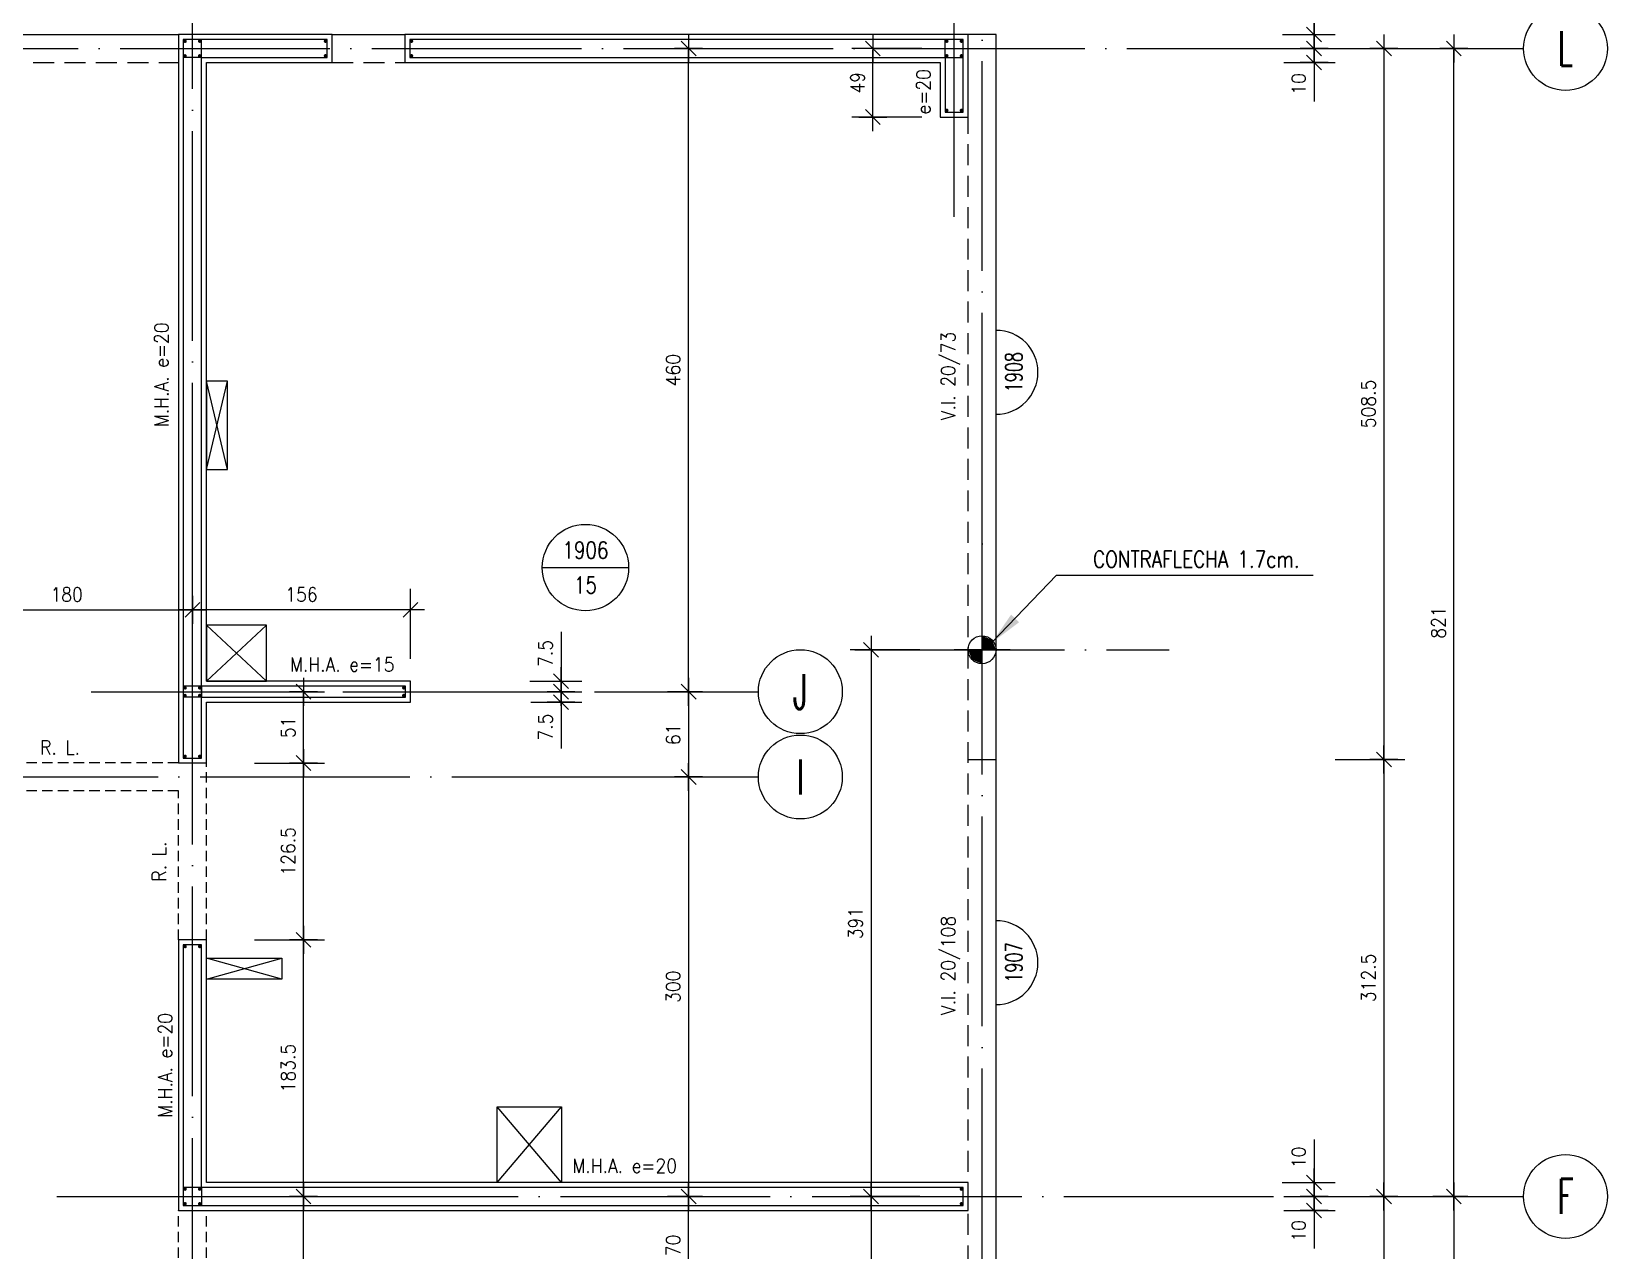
# Model space of a CAD drawing. Extents: x 2783 to 11950, y 3653 to 11429.
# Drawn here: x 6527 to 7655, y 5559 to 6431 of the extents above; entities that cross this region are included whole.
import ezdxf
from ezdxf.enums import TextEntityAlignment as Align

# ---------------------------------------------------------------- set-up
doc = ezdxf.new("R2010")
doc.units = 0
doc.header["$LTSCALE"] = 60
doc.header["$PDMODE"] = 1
for name, pattern in [('EJES', [3, 2.5, -0.25, 0, -0.25]), ('HIDDEN', [0.375, 0.25, -0.125]), ('HIDDEN2', [0.1875, 0.125, -0.0625])]:
    doc.linetypes.add(name, pattern=pattern)
doc.layers.get('0').update_dxf_attribs({"linetype": 'CONTINUOUS'})
doc.layers.get('DEFPOINTS').update_dxf_attribs({"linetype": 'CONTINUOUS'})
for name, color, linetype in [('COTAS', 3, 'CONTINUOUS'), ('CRUCES', 9, 'CONTINUOUS'), ('EJES', 1, 'EJES'), ('MALLA', 1, 'CONTINUOUS'), ('MUROS', 4, 'CONTINUOUS'), ('REFUERZOS', 3, 'HIDDEN2'), ('SHAFT', 1, 'CONTINUOUS'), ('TEXTO', 3, 'CONTINUOUS'), ('TEXTOS', 2, 'CONTINUOUS'), ('VIGAS', 2, 'CONTINUOUS')]:
    doc.layers.add(name, color=color, linetype=linetype)
doc.layers.add('RLA-LOSAS', color=3, linetype='CONTINUOUS', lineweight=9)
doc.styles.add('COTAS', font='romans.shx', dxfattribs={"width": 0.9})
doc.styles.add('ROMANS', font='romans.shx', dxfattribs={"width": 0.9, "height": 10})
doc.dimstyles.new('50', dxfattribs={"dimtxt": 10, "dimasz": 1, "dimexe": 15, "dimexo": 0, "dimgap": 6, "dimtad": 1, "dimdec": 8, "dimdsep": 46, "dimtxsty": 'COTAS', "dimblk": '$COTA$', "dimcen": 0.09, "dimdle": 10, "dimclrd": 256, "dimclre": 256, "dimclrt": 2, "dimadec": 0, "dimazin": 0, "dimtfac": 1, "dimtdec": 8, "dimtmove": 0, "dimatfit": 2, "dimfxl": 35, "dimfxlon": 1, "dimtolj": 1, "dimarcsym": 0})
doc.dimstyles.new('50$7', dxfattribs={"dimtxt": 10, "dimasz": 12, "dimexe": 15, "dimexo": 0, "dimgap": 6, "dimtad": 1, "dimdec": 8, "dimdsep": 46, "dimtxsty": 'COTAS', "dimblk": '$COTA$', "dimcen": 0.09, "dimdle": 10, "dimclrd": 256, "dimclre": 256, "dimclrt": 2, "dimadec": 0, "dimazin": 0, "dimtfac": 1, "dimtdec": 8, "dimtmove": 0, "dimatfit": 2, "dimfxl": 35, "dimfxlon": 1, "dimtolj": 1, "dimarcsym": 0})

# ---------------------------------------------------------------- blocks, each defined once
blk = doc.blocks.new('$EJE$')
at = {"color": 6}
blk.add_circle((0, 0), 30, dxfattribs=at)
at = {"color": 6, "style": 'COTAS', "width": 0.6}
blk.add_attdef('EJE', text='', height=25, dxfattribs=at).set_placement((0, 0), align=Align.MIDDLE)
blk = doc.blocks.new('$COTA$')
at = {"layer": 'COTAS'}
for p, q in [((0, -10), (0, 10)), ((5.303, 5.303), (-5.303, -5.303)), ((10, 0), (-10, 0))]:
    blk.add_line(p, q, dxfattribs=at)
blk = doc.blocks.new('*D17')
at = {"layer": 'COTAS', "lineweight": -2, "transparency": 16777216}
for p, q in [((7545, 6418.7), (7560, 6418.7)), ((7545, 5598.7), (7545, 6417.7)), ((7545, 5597.7), (7530, 5597.7))]:
    blk.add_line(p, q, dxfattribs=at)
at = {"layer": 'DEFPOINTS', "color": 0, "transparency": 16777216}
for p in [(7545, 6418.7), (7545, 6418.7), (7545, 5597.7)]:
    blk.add_point(p, dxfattribs=at)
at = {"layer": 'COTAS', "lineweight": -2, "transparency": 16777216}
for p, rotation in [((7545, 6418.7), 90), ((7545, 5597.7), 270)]:
    blk.add_blockref('$COTA$', p, dxfattribs=dict(at, rotation=rotation))
at = {"layer": 'COTAS', "color": 2, "transparency": 16777216, "insert": (7534, 6008.2), "char_height": 10, "attachment_point": 5, "rotation": 90, "style": 'COTAS'}
blk.add_mtext('\\A1;821', dxfattribs=at)
blk = doc.blocks.new('*D27')
at = {"layer": 'COTAS', "lineweight": -2, "transparency": 16777216}
for p, q in [((7510, 5597.7), (7560, 5597.7)), ((7545, 5596.7), (7545, 4863.7)), ((7510, 4862.7), (7560, 4862.7))]:
    blk.add_line(p, q, dxfattribs=at)
at = {"layer": 'DEFPOINTS', "color": 0, "transparency": 16777216}
for p in [(7483.8, 5597.7), (7483.8, 4862.7), (7545, 4862.7)]:
    blk.add_point(p, dxfattribs=at)
at = {"layer": 'COTAS', "lineweight": -2, "transparency": 16777216}
for p, rotation in [((7545, 5597.7), 90), ((7545, 4862.7), 270)]:
    blk.add_blockref('$COTA$', p, dxfattribs=dict(at, rotation=rotation))
at = {"layer": 'COTAS', "color": 2, "transparency": 16777216, "insert": (7534, 5230.2), "char_height": 10, "attachment_point": 5, "rotation": 90, "style": 'COTAS'}
blk.add_mtext('\\A1;735', dxfattribs=at)
blk = doc.blocks.new('*D32')
at = {"layer": 'COTAS', "lineweight": -2, "transparency": 16777216}
for p, q in [((6642.5, 5982.2), (6642.5, 6032.2)), ((6798.5, 5982.2), (6798.5, 6032.2)), ((6797.5, 6017.2), (6643.5, 6017.2))]:
    blk.add_line(p, q, dxfattribs=at)
at = {"layer": 'DEFPOINTS', "color": 0, "transparency": 16777216}
for p in [(6642.5, 6017.2), (6642.5, 5966.3), (6798.5, 5966.3)]:
    blk.add_point(p, dxfattribs=at)
at = {"layer": 'COTAS', "lineweight": -2, "transparency": 16777216, "rotation": 180}
blk.add_blockref('$COTA$', (6642.5, 6017.2), dxfattribs=at)
at = {"layer": 'COTAS', "lineweight": -2, "transparency": 16777216}
blk.add_blockref('$COTA$', (6798.5, 6017.2), dxfattribs=at)
at = {"layer": 'COTAS', "color": 2, "transparency": 16777216, "insert": (6720.5, 6028.2), "char_height": 10, "attachment_point": 5, "style": 'COTAS'}
blk.add_mtext('\\A1;156', dxfattribs=at)
blk = doc.blocks.new('*D39')
at = {"layer": 'COTAS', "lineweight": -2, "transparency": 16777216}
for p, q in [((6686.9, 5597.7), (6736.9, 5597.7)), ((6721.9, 5374.7), (6721.9, 5596.7)), ((6686.9, 5373.7), (6736.9, 5373.7))]:
    blk.add_line(p, q, dxfattribs=at)
at = {"layer": 'DEFPOINTS', "color": 0, "transparency": 16777216}
for p in [(6674.4, 5597.7), (6721.9, 5597.7), (6674.4, 5373.7)]:
    blk.add_point(p, dxfattribs=at)
at = {"layer": 'COTAS', "lineweight": -2, "transparency": 16777216}
for p, rotation in [((6721.9, 5597.7), 90), ((6721.9, 5373.7), 270)]:
    blk.add_blockref('$COTA$', p, dxfattribs=dict(at, rotation=rotation))
at = {"layer": 'COTAS', "color": 2, "transparency": 16777216, "insert": (6710.9, 5485.7), "char_height": 10, "attachment_point": 5, "rotation": 90, "style": 'COTAS'}
blk.add_mtext('\\A1;224', dxfattribs=at)
blk = doc.blocks.new('*D40')
at = {"layer": 'COTAS', "lineweight": -2, "transparency": 16777216}
for p, q in [((6686.9, 5781.2), (6736.9, 5781.2)), ((6721.9, 5598.7), (6721.9, 5780.2)), ((6686.9, 5597.7), (6736.9, 5597.7))]:
    blk.add_line(p, q, dxfattribs=at)
at = {"layer": 'DEFPOINTS', "color": 0, "transparency": 16777216}
for p in [(6674.4, 5781.2), (6721.9, 5781.2), (6674.4, 5597.7)]:
    blk.add_point(p, dxfattribs=at)
at = {"layer": 'COTAS', "lineweight": -2, "transparency": 16777216}
for p, rotation in [((6721.9, 5781.2), 90), ((6721.9, 5597.7), 270)]:
    blk.add_blockref('$COTA$', p, dxfattribs=dict(at, rotation=rotation))
at = {"layer": 'COTAS', "color": 2, "transparency": 16777216, "insert": (6710.9, 5689.5), "char_height": 10, "attachment_point": 5, "rotation": 90, "style": 'COTAS'}
blk.add_mtext('\\A1;183.5', dxfattribs=at)
blk = doc.blocks.new('*D41')
at = {"layer": 'COTAS', "lineweight": -2, "transparency": 16777216}
for p, q in [((6686.9, 5907.7), (6736.9, 5907.7)), ((6721.9, 5782.2), (6721.9, 5906.7)), ((6686.9, 5781.2), (6736.9, 5781.2))]:
    blk.add_line(p, q, dxfattribs=at)
at = {"layer": 'DEFPOINTS', "color": 0, "transparency": 16777216}
for p in [(6674.4, 5907.7), (6721.9, 5907.7), (6674.4, 5781.2)]:
    blk.add_point(p, dxfattribs=at)
at = {"layer": 'COTAS', "lineweight": -2, "transparency": 16777216}
for p, rotation in [((6721.9, 5907.7), 90), ((6721.9, 5781.2), 270)]:
    blk.add_blockref('$COTA$', p, dxfattribs=dict(at, rotation=rotation))
at = {"layer": 'COTAS', "color": 2, "transparency": 16777216, "insert": (6710.9, 5844.5), "char_height": 10, "attachment_point": 5, "rotation": 90, "style": 'COTAS'}
blk.add_mtext('\\A1;126.5', dxfattribs=at)
blk = doc.blocks.new('*D42')
at = {"layer": 'COTAS', "lineweight": -2, "transparency": 16777216}
for p, q in [((6686.9, 5958.7), (6736.9, 5958.7)), ((6721.9, 5908.7), (6721.9, 5957.7)), ((6686.9, 5907.7), (6736.9, 5907.7))]:
    blk.add_line(p, q, dxfattribs=at)
at = {"layer": 'DEFPOINTS', "color": 0, "transparency": 16777216}
for p in [(6671.9, 5958.7), (6721.9, 5958.7), (6674.4, 5907.7)]:
    blk.add_point(p, dxfattribs=at)
at = {"layer": 'COTAS', "lineweight": -2, "transparency": 16777216}
for p, rotation in [((6721.9, 5958.7), 90), ((6721.9, 5907.7), 270)]:
    blk.add_blockref('$COTA$', p, dxfattribs=dict(at, rotation=rotation))
at = {"layer": 'COTAS', "color": 2, "transparency": 16777216, "insert": (6710.9, 5933.2), "char_height": 10, "attachment_point": 5, "rotation": 90, "style": 'COTAS'}
blk.add_mtext('\\A1;51', dxfattribs=at)
blk = doc.blocks.new('*D62')
at = {"layer": 'COTAS', "lineweight": -2, "transparency": 16777216}
for p, q in [((6642.5, 6738.7), (6642.5, 6788.7)), ((6742.5, 6738.7), (6742.5, 6788.7)), ((6643.5, 6773.7), (6741.5, 6773.7))]:
    blk.add_line(p, q, dxfattribs=at)
at = {"layer": 'DEFPOINTS', "color": 0, "transparency": 16777216}
for p in [(6742.5, 6773.7), (6642.5, 6428.7), (6742.5, 6428.7)]:
    blk.add_point(p, dxfattribs=at)
at = {"layer": 'COTAS', "lineweight": -2, "transparency": 16777216, "rotation": 180}
blk.add_blockref('$COTA$', (6642.5, 6773.7), dxfattribs=at)
at = {"layer": 'COTAS', "lineweight": -2, "transparency": 16777216}
blk.add_blockref('$COTA$', (6742.5, 6773.7), dxfattribs=at)
at = {"layer": 'COTAS', "color": 2, "transparency": 16777216, "insert": (6692.5, 6784.7), "char_height": 10, "attachment_point": 5, "style": 'COTAS'}
blk.add_mtext('\\A1;100', dxfattribs=at)
blk = doc.blocks.new('*D63')
at = {"layer": 'COTAS', "lineweight": -2, "transparency": 16777216}
for p, q in [((6742.5, 6738.7), (6742.5, 6788.7)), ((6794.5, 6738.7), (6794.5, 6788.7)), ((6743.5, 6773.7), (6793.5, 6773.7))]:
    blk.add_line(p, q, dxfattribs=at)
at = {"layer": 'DEFPOINTS', "color": 0, "transparency": 16777216}
for p in [(6794.5, 6773.7), (6742.5, 6428.7), (6794.5, 6428.7)]:
    blk.add_point(p, dxfattribs=at)
at = {"layer": 'COTAS', "lineweight": -2, "transparency": 16777216, "rotation": 180}
blk.add_blockref('$COTA$', (6742.5, 6773.7), dxfattribs=at)
at = {"layer": 'COTAS', "lineweight": -2, "transparency": 16777216}
blk.add_blockref('$COTA$', (6794.5, 6773.7), dxfattribs=at)
at = {"layer": 'COTAS', "color": 2, "transparency": 16777216, "insert": (6768.5, 6784.7), "char_height": 10, "attachment_point": 5, "style": 'COTAS'}
blk.add_mtext('\\A1;52', dxfattribs=at)
blk = doc.blocks.new('*D64')
at = {"layer": 'COTAS', "lineweight": -2, "transparency": 16777216}
for p, q in [((6794.5, 6738.7), (6794.5, 6788.7)), ((7187.5, 6738.7), (7187.5, 6788.7)), ((6795.5, 6773.7), (7186.5, 6773.7))]:
    blk.add_line(p, q, dxfattribs=at)
at = {"layer": 'DEFPOINTS', "color": 0, "transparency": 16777216}
for p in [(7187.5, 6773.7), (6794.5, 6428.7), (7187.5, 6428.7)]:
    blk.add_point(p, dxfattribs=at)
at = {"layer": 'COTAS', "lineweight": -2, "transparency": 16777216, "rotation": 180}
blk.add_blockref('$COTA$', (6794.5, 6773.7), dxfattribs=at)
at = {"layer": 'COTAS', "lineweight": -2, "transparency": 16777216}
blk.add_blockref('$COTA$', (7187.5, 6773.7), dxfattribs=at)
at = {"layer": 'COTAS', "color": 2, "transparency": 16777216, "insert": (6991, 6784.7), "char_height": 10, "attachment_point": 5, "style": 'COTAS'}
blk.add_mtext('\\A1;393', dxfattribs=at)
blk = doc.blocks.new('*D72')
at = {"layer": 'COTAS', "lineweight": -2, "transparency": 16777216}
for p, q in [((7164.3, 6418.7), (7114.3, 6418.7)), ((7129.3, 6370.7), (7129.3, 6417.7)), ((7164.3, 6369.7), (7114.3, 6369.7))]:
    blk.add_line(p, q, dxfattribs=at)
at = {"layer": 'DEFPOINTS', "color": 0, "transparency": 16777216}
for p in [(7129.3, 6418.7), (7187.5, 6418.7), (7187.5, 6369.7)]:
    blk.add_point(p, dxfattribs=at)
at = {"layer": 'COTAS', "lineweight": -2, "transparency": 16777216}
for p, rotation in [((7129.3, 6418.7), 90), ((7129.3, 6369.7), 270)]:
    blk.add_blockref('$COTA$', p, dxfattribs=dict(at, rotation=rotation))
at = {"layer": 'COTAS', "color": 2, "transparency": 16777216, "insert": (7118.3, 6394.2), "char_height": 10, "attachment_point": 5, "rotation": 90, "style": 'COTAS'}
blk.add_mtext('\\A1;49', dxfattribs=at)
blk = doc.blocks.new('*D73')
at = {"layer": 'COTAS', "lineweight": -2, "transparency": 16777216}
for p, q in [((7460, 6418.7), (7510, 6418.7)), ((7495, 6417.7), (7495, 5911.2)), ((7460, 5910.2), (7510, 5910.2))]:
    blk.add_line(p, q, dxfattribs=at)
at = {"layer": 'DEFPOINTS', "color": 0, "transparency": 16777216}
for p in [(7347.5, 6418.7), (7347.5, 5910.2), (7495, 5910.2)]:
    blk.add_point(p, dxfattribs=at)
at = {"layer": 'COTAS', "lineweight": -2, "transparency": 16777216}
for p, rotation in [((7495, 6418.7), 90), ((7495, 5910.2), 270)]:
    blk.add_blockref('$COTA$', p, dxfattribs=dict(at, rotation=rotation))
at = {"layer": 'COTAS', "color": 2, "transparency": 16777216, "insert": (7484, 6164.5), "char_height": 10, "attachment_point": 5, "rotation": 90, "style": 'COTAS'}
blk.add_mtext('\\A1;508.5', dxfattribs=at)
blk = doc.blocks.new('*D74')
at = {"layer": 'COTAS', "lineweight": -2, "transparency": 16777216}
for p, q in [((7460, 5910.2), (7510, 5910.2)), ((7495, 5909.2), (7495, 5598.7)), ((7460, 5597.7), (7510, 5597.7))]:
    blk.add_line(p, q, dxfattribs=at)
at = {"layer": 'DEFPOINTS', "color": 0, "transparency": 16777216}
for p in [(7347.5, 5910.2), (7337.5, 5597.7), (7495, 5597.7)]:
    blk.add_point(p, dxfattribs=at)
at = {"layer": 'COTAS', "lineweight": -2, "transparency": 16777216}
for p, rotation in [((7495, 5910.2), 90), ((7495, 5597.7), 270)]:
    blk.add_blockref('$COTA$', p, dxfattribs=dict(at, rotation=rotation))
at = {"layer": 'COTAS', "color": 2, "transparency": 16777216, "insert": (7484, 5754), "char_height": 10, "attachment_point": 5, "rotation": 90, "style": 'COTAS'}
blk.add_mtext('\\A1;312.5', dxfattribs=at)
blk = doc.blocks.new('*D75')
at = {"layer": 'COTAS', "lineweight": -2, "transparency": 16777216}
for p, q in [((7460, 5597.7), (7510, 5597.7)), ((7495, 5596.7), (7495, 5286.2)), ((7460, 5285.2), (7510, 5285.2))]:
    blk.add_line(p, q, dxfattribs=at)
at = {"layer": 'DEFPOINTS', "color": 0, "transparency": 16777216}
for p in [(7337.5, 5597.7), (7337.5, 5285.2), (7495, 5285.2)]:
    blk.add_point(p, dxfattribs=at)
at = {"layer": 'COTAS', "lineweight": -2, "transparency": 16777216}
for p, rotation in [((7495, 5597.7), 90), ((7495, 5285.2), 270)]:
    blk.add_blockref('$COTA$', p, dxfattribs=dict(at, rotation=rotation))
at = {"layer": 'COTAS', "color": 2, "transparency": 16777216, "insert": (7484, 5444), "char_height": 10, "attachment_point": 5, "rotation": 90, "style": 'COTAS'}
blk.add_mtext('\\A1;312.5', dxfattribs=at)
blk = doc.blocks.new('*D89')
at = {"layer": 'COTAS', "lineweight": -2, "transparency": 16777216}
for p, q in [((6884.7, 5958.7), (6921.2, 5958.7)), ((6906.2, 5959.7), (6906.2, 5960.7)), ((6906.2, 5958.7), (6906.2, 5951.2)), ((6884.7, 5951.2), (6921.2, 5951.2)), ((6906.2, 5950.2), (6906.2, 5918))]:
    blk.add_line(p, q, dxfattribs=at)
at = {"layer": 'DEFPOINTS', "color": 0, "transparency": 16777216}
for p in [(6884.7, 5958.7), (6906.2, 5958.7), (6884.7, 5951.2)]:
    blk.add_point(p, dxfattribs=at)
at = {"layer": 'COTAS', "lineweight": -2, "transparency": 16777216}
for p, rotation in [((6906.2, 5958.7), 270), ((6906.2, 5951.2), 90)]:
    blk.add_blockref('$COTA$', p, dxfattribs=dict(at, rotation=rotation))
at = {"layer": 'COTAS', "color": 2, "transparency": 16777216, "insert": (6895.2, 5933.4), "char_height": 10, "attachment_point": 5, "rotation": 90, "style": 'COTAS'}
blk.add_mtext('\\A1;7.5', dxfattribs=at)
blk = doc.blocks.new('*D90')
at = {"layer": 'COTAS', "lineweight": -2, "transparency": 16777216}
for p, q in [((6906.2, 6001.5), (6906.2, 5966.2)), ((6883.9, 5966.2), (6921.2, 5966.2)), ((6906.2, 5967.2), (6906.2, 5968.2)), ((6906.2, 5958.7), (6906.2, 5966.2)), ((6906.2, 5958.7), (6906.2, 5966.2)), ((6884.7, 5958.7), (6921.2, 5958.7)), ((6906.2, 5957.7), (6906.2, 5956.7))]:
    blk.add_line(p, q, dxfattribs=at)
at = {"layer": 'DEFPOINTS', "color": 0, "transparency": 16777216}
for p in [(6883.9, 5966.2), (6906.2, 5966.2), (6884.7, 5958.7)]:
    blk.add_point(p, dxfattribs=at)
at = {"layer": 'COTAS', "lineweight": -2, "transparency": 16777216}
for p, rotation in [((6906.2, 5966.2), 270), ((6906.2, 5958.7), 90)]:
    blk.add_blockref('$COTA$', p, dxfattribs=dict(at, rotation=rotation))
at = {"layer": 'COTAS', "color": 2, "transparency": 16777216, "insert": (6895.2, 5986.1), "char_height": 10, "attachment_point": 5, "rotation": 90, "style": 'COTAS'}
blk.add_mtext('\\A1;7.5', dxfattribs=at)
blk = doc.blocks.new('*D99')
at = {"layer": 'COTAS', "lineweight": -2, "transparency": 16777216}
for p, q in [((7423.5, 6418.7), (7460, 6418.7)), ((7445, 6419.7), (7445, 6420.7)), ((7445, 6418.7), (7445, 6408.7)), ((7423.5, 6408.7), (7460, 6408.7)), ((7445, 6407.7), (7445, 6380.8))]:
    blk.add_line(p, q, dxfattribs=at)
at = {"layer": 'DEFPOINTS', "color": 0, "transparency": 16777216}
for p in [(7423.5, 6418.7), (7445, 6418.7), (7423.5, 6408.7)]:
    blk.add_point(p, dxfattribs=at)
at = {"layer": 'COTAS', "lineweight": -2, "transparency": 16777216}
for p, rotation in [((7445, 6418.7), 270), ((7445, 6408.7), 90)]:
    blk.add_blockref('$COTA$', p, dxfattribs=dict(at, rotation=rotation))
at = {"layer": 'COTAS', "color": 2, "transparency": 16777216, "insert": (7434, 6393.4), "char_height": 10, "attachment_point": 5, "rotation": 90, "style": 'COTAS'}
blk.add_mtext('\\A1;10', dxfattribs=at)
blk = doc.blocks.new('*D100')
at = {"layer": 'COTAS', "lineweight": -2, "transparency": 16777216}
for p, q in [((7445, 6457.3), (7445, 6428.7)), ((7422.4, 6428.7), (7460, 6428.7)), ((7445, 6429.7), (7445, 6430.7)), ((7445, 6418.7), (7445, 6428.7)), ((7445, 6418.7), (7445, 6428.7)), ((7423.5, 6418.7), (7460, 6418.7)), ((7445, 6417.7), (7445, 6416.7))]:
    blk.add_line(p, q, dxfattribs=at)
at = {"layer": 'DEFPOINTS', "color": 0, "transparency": 16777216}
for p in [(7422.4, 6428.7), (7445, 6428.7), (7423.5, 6418.7)]:
    blk.add_point(p, dxfattribs=at)
at = {"layer": 'COTAS', "lineweight": -2, "transparency": 16777216}
for p, rotation in [((7445, 6428.7), 270), ((7445, 6418.7), 90)]:
    blk.add_blockref('$COTA$', p, dxfattribs=dict(at, rotation=rotation))
at = {"layer": 'COTAS', "color": 2, "transparency": 16777216, "insert": (7434, 6444.6), "char_height": 10, "attachment_point": 5, "rotation": 90, "style": 'COTAS'}
blk.add_mtext('\\A1;10', dxfattribs=at)
blk = doc.blocks.new('*D101')
at = {"layer": 'COTAS', "lineweight": -2, "transparency": 16777216}
for p, q in [((7423.5, 5597.7), (7460, 5597.7)), ((7445, 5598.7), (7445, 5599.7)), ((7445, 5597.7), (7445, 5587.7)), ((7423.5, 5587.7), (7460, 5587.7)), ((7445, 5586.7), (7445, 5560.4))]:
    blk.add_line(p, q, dxfattribs=at)
at = {"layer": 'DEFPOINTS', "color": 0, "transparency": 16777216}
for p in [(7423.5, 5597.7), (7445, 5597.7), (7423.5, 5587.7)]:
    blk.add_point(p, dxfattribs=at)
at = {"layer": 'COTAS', "lineweight": -2, "transparency": 16777216}
for p, rotation in [((7445, 5597.7), 270), ((7445, 5587.7), 90)]:
    blk.add_blockref('$COTA$', p, dxfattribs=dict(at, rotation=rotation))
at = {"layer": 'COTAS', "color": 2, "transparency": 16777216, "insert": (7434, 5573.1), "char_height": 10, "attachment_point": 5, "rotation": 90, "style": 'COTAS'}
blk.add_mtext('\\A1;10', dxfattribs=at)
blk = doc.blocks.new('*D102')
at = {"layer": 'COTAS', "lineweight": -2, "transparency": 16777216}
for p, q in [((7445, 5638.4), (7445, 5607.7)), ((7422.1, 5607.7), (7460, 5607.7)), ((7445, 5608.7), (7445, 5609.7)), ((7445, 5597.7), (7445, 5607.7)), ((7445, 5597.7), (7445, 5607.7)), ((7423.5, 5597.7), (7460, 5597.7)), ((7445, 5596.7), (7445, 5595.7))]:
    blk.add_line(p, q, dxfattribs=at)
at = {"layer": 'DEFPOINTS', "color": 0, "transparency": 16777216}
for p in [(7422.1, 5607.7), (7445, 5607.7), (7423.5, 5597.7)]:
    blk.add_point(p, dxfattribs=at)
at = {"layer": 'COTAS', "lineweight": -2, "transparency": 16777216}
for p, rotation in [((7445, 5607.7), 270), ((7445, 5597.7), 90)]:
    blk.add_blockref('$COTA$', p, dxfattribs=dict(at, rotation=rotation))
at = {"layer": 'COTAS', "color": 2, "transparency": 16777216, "insert": (7434, 5625.7), "char_height": 10, "attachment_point": 5, "rotation": 90, "style": 'COTAS'}
blk.add_mtext('\\A1;10', dxfattribs=at)
blk = doc.blocks.new('*D117')
at = {"layer": 'COTAS', "lineweight": -2, "transparency": 16777216}
for p, q in [((6462.5, 5982.2), (6462.5, 6032.2)), ((6642.5, 5982.2), (6642.5, 6032.2)), ((6463.5, 6017.2), (6641.5, 6017.2))]:
    blk.add_line(p, q, dxfattribs=at)
at = {"layer": 'DEFPOINTS', "color": 0, "transparency": 16777216}
for p in [(6642.5, 6017.2), (6642.5, 5980.8), (6462.5, 5974.4)]:
    blk.add_point(p, dxfattribs=at)
at = {"layer": 'COTAS', "lineweight": -2, "transparency": 16777216, "rotation": 180}
blk.add_blockref('$COTA$', (6462.5, 6017.2), dxfattribs=at)
at = {"layer": 'COTAS', "lineweight": -2, "transparency": 16777216}
blk.add_blockref('$COTA$', (6642.5, 6017.2), dxfattribs=at)
at = {"layer": 'COTAS', "color": 2, "transparency": 16777216, "insert": (6552.5, 6028.2), "char_height": 10, "attachment_point": 5, "style": 'COTAS'}
blk.add_mtext('\\A1;180', dxfattribs=at)
blk = doc.blocks.new('*D139')
at = {"layer": 'COTAS', "lineweight": -2, "transparency": 16777216}
for p, q in [((6997.5, 5597.7), (6982.5, 5597.7)), ((6997.5, 5528.7), (6997.5, 5596.7)), ((6997.5, 5527.7), (6982.5, 5527.7))]:
    blk.add_line(p, q, dxfattribs=at)
at = {"layer": 'DEFPOINTS', "color": 0, "transparency": 16777216}
for p in [(6997.5, 5597.7), (6997.5, 5597.7), (6997.5, 5527.7)]:
    blk.add_point(p, dxfattribs=at)
at = {"layer": 'COTAS', "lineweight": -2, "transparency": 16777216}
for p, rotation in [((6997.5, 5597.7), 90), ((6997.5, 5527.7), 270)]:
    blk.add_blockref('$COTA$', p, dxfattribs=dict(at, rotation=rotation))
at = {"layer": 'COTAS', "color": 2, "transparency": 16777216, "insert": (6986.5, 5562.7), "char_height": 10, "attachment_point": 5, "rotation": 90, "style": 'COTAS'}
blk.add_mtext('\\A1;70', dxfattribs=at)
blk = doc.blocks.new('*D140')
at = {"layer": 'COTAS', "lineweight": -2, "transparency": 16777216}
for p, q in [((6997.5, 6418.7), (7012.5, 6418.7)), ((6997.5, 5959.7), (6997.5, 6417.7)), ((6997.5, 5958.7), (6982.5, 5958.7))]:
    blk.add_line(p, q, dxfattribs=at)
at = {"layer": 'DEFPOINTS', "color": 0, "transparency": 16777216}
for p in [(6997.5, 6418.7), (6997.5, 6418.7), (6997.5, 5958.7)]:
    blk.add_point(p, dxfattribs=at)
at = {"layer": 'COTAS', "lineweight": -2, "transparency": 16777216}
for p, rotation in [((6997.5, 6418.7), 90), ((6997.5, 5958.7), 270)]:
    blk.add_blockref('$COTA$', p, dxfattribs=dict(at, rotation=rotation))
at = {"layer": 'COTAS', "color": 2, "transparency": 16777216, "insert": (6986.5, 6188.7), "char_height": 10, "attachment_point": 5, "rotation": 90, "style": 'COTAS'}
blk.add_mtext('\\A1;460', dxfattribs=at)
blk = doc.blocks.new('*D141')
at = {"layer": 'COTAS', "lineweight": -2, "transparency": 16777216}
for p, q in [((6969.9, 5958.7), (7012.5, 5958.7)), ((6997.5, 5957.7), (6997.5, 5898.7)), ((6969.9, 5897.7), (7012.5, 5897.7))]:
    blk.add_line(p, q, dxfattribs=at)
at = {"layer": 'DEFPOINTS', "color": 0, "transparency": 16777216}
for p in [(6969.9, 5958.7), (6969.9, 5897.7), (6997.5, 5897.7)]:
    blk.add_point(p, dxfattribs=at)
at = {"layer": 'COTAS', "lineweight": -2, "transparency": 16777216}
for p, rotation in [((6997.5, 5958.7), 90), ((6997.5, 5897.7), 270)]:
    blk.add_blockref('$COTA$', p, dxfattribs=dict(at, rotation=rotation))
at = {"layer": 'COTAS', "color": 2, "transparency": 16777216, "insert": (6986.5, 5928.2), "char_height": 10, "attachment_point": 5, "rotation": 90, "style": 'COTAS'}
blk.add_mtext('\\A1;61', dxfattribs=at)
blk = doc.blocks.new('*D142')
at = {"layer": 'COTAS', "lineweight": -2, "transparency": 16777216}
for p, q in [((6969.9, 5897.7), (7012.5, 5897.7)), ((6997.5, 5896.7), (6997.5, 5598.7)), ((6962.5, 5597.7), (7012.5, 5597.7))]:
    blk.add_line(p, q, dxfattribs=at)
at = {"layer": 'DEFPOINTS', "color": 0, "transparency": 16777216}
for p in [(6969.9, 5897.7), (6936.3, 5597.7), (6997.5, 5597.7)]:
    blk.add_point(p, dxfattribs=at)
at = {"layer": 'COTAS', "lineweight": -2, "transparency": 16777216}
for p, rotation in [((6997.5, 5897.7), 90), ((6997.5, 5597.7), 270)]:
    blk.add_blockref('$COTA$', p, dxfattribs=dict(at, rotation=rotation))
at = {"layer": 'COTAS', "color": 2, "transparency": 16777216, "insert": (6986.5, 5747.7), "char_height": 10, "attachment_point": 5, "rotation": 90, "style": 'COTAS'}
blk.add_mtext('\\A1;300', dxfattribs=at)
blk = doc.blocks.new('LOSA')
at = {"color": 6, "linetype": 'Continuous'}
blk.add_line((-30.9, 0), (30.9, 0), dxfattribs=at)
at = {"color": 3, "linetype": 'Continuous'}
blk.add_circle((0, 0), 30.9, dxfattribs=at)
at = {"color": 2, "style": 'COTAS', "width": 0.8}
for tag, p in [('NUMERO', (0, 12.5)), ('E', (0, -12.5))]:
    blk.add_attdef(tag, text='', height=12, dxfattribs=at).set_placement(p, align=Align.MIDDLE)
at = {"layer": 'RLA-LOSAS', "style": 'COTAS', "flags": 1}
blk.add_attdef('DIRVER', text='', height=8.09, rotation=90, dxfattribs=at).set_placement((-30.5, 40), align=Align.MIDDLE)
at = {"layer": 'RLA-LOSAS', "linetype": 'ByBlock', "style": 'COTAS', "flags": 1}
blk.add_attdef('CUAVER', text='', height=8.09, rotation=90, dxfattribs=at).set_placement((-49.7, -4.9), align=Align.MIDDLE)
at = {"layer": 'RLA-LOSAS', "style": 'COTAS', "flags": 1}
blk.add_attdef('DIRHOR', text='', height=8.09, dxfattribs=at).set_placement((37.9, -29.3), align=Align.MIDDLE)
at = {"layer": 'RLA-LOSAS', "linetype": 'ByBlock', "style": 'COTAS', "flags": 1}
blk.add_attdef('CUAHOR', text='', height=8.09, dxfattribs=at).set_placement((-9.4, -47.7), align=Align.MIDDLE)
at = {"layer": 'RLA-LOSAS', "style": 'COTAS', "width": 0.7, "flags": 1}
blk.add_attdef('CONTRAFLECHA', text='', height=10, dxfattribs=at).set_placement((0, -67.5), align=Align.MIDDLE)
blk = doc.blocks.new('$VIGA$')
at = {"color": 2}
blk.add_arc((0, 0), 30, 180, 0, dxfattribs=at)
at = {"color": 3, "style": 'COTAS', "width": 0.7}
blk.add_attdef('NUMERO', text='', height=12, rotation=360, dxfattribs=at).set_placement((0.1, -12.8), align=Align.MIDDLE)
blk = doc.blocks.new('*U189')
at = {"layer": 'TEXTO', "linetype": 'Continuous'}
for points in [[(-0.1, 0), (0, 0), (-0.071, 0.071)], [(0, 0.1), (-0.071, 0.071), (0, 0)], [(0.1, 0), (0, 0), (0.071, -0.071)], [(0, -0.1), (0.071, -0.071), (0, 0)]]:
    blk.add_solid(points, dxfattribs=at)
blk = doc.blocks.new('PUNTO')
at = {"layer": 'TEXTO', "color": 3, "linetype": 'Continuous'}
for p, q in [((0, -0.2), (0, 0.2)), ((-0.2, 0), (0.2, 0))]:
    blk.add_line(p, q, dxfattribs=at)
blk.add_circle((0, 0), 0.1, dxfattribs=at)
blk.add_blockref('*U189', (0, 0), dxfattribs=at)
blk = doc.blocks.new('*D209')
at = {"layer": 'COTAS', "lineweight": -2, "transparency": 16777216}
for p, q in [((7163, 5988.7), (7113, 5988.7)), ((7128, 5987.7), (7128, 5598.7)), ((7163, 5597.7), (7113, 5597.7))]:
    blk.add_line(p, q, dxfattribs=at)
at = {"layer": 'DEFPOINTS', "color": 0, "transparency": 16777216}
for p in [(7248.6, 5988.7), (7128, 5597.7), (7246.8, 5597.7)]:
    blk.add_point(p, dxfattribs=at)
at = {"layer": 'COTAS', "lineweight": -2, "transparency": 16777216}
for p, rotation in [((7128, 5988.7), 90), ((7128, 5597.7), 270)]:
    blk.add_blockref('$COTA$', p, dxfattribs=dict(at, rotation=rotation))
at = {"layer": 'COTAS', "color": 2, "transparency": 16777216, "insert": (7117, 5793.2), "char_height": 10, "attachment_point": 5, "rotation": 90, "style": 'COTAS'}
blk.add_mtext('\\A1;391', dxfattribs=at)
blk = doc.blocks.new('*D210')
at = {"layer": 'COTAS', "lineweight": -2, "transparency": 16777216}
for p, q in [((7163, 5597.7), (7113, 5597.7)), ((7128, 5596.7), (7128, 5250.7)), ((7163, 5249.7), (7113, 5249.7))]:
    blk.add_line(p, q, dxfattribs=at)
at = {"layer": 'DEFPOINTS', "color": 0, "transparency": 16777216}
for p in [(7246.8, 5597.7), (7128, 5249.7), (7254.2, 5249.7)]:
    blk.add_point(p, dxfattribs=at)
at = {"layer": 'COTAS', "lineweight": -2, "transparency": 16777216}
for p, rotation in [((7128, 5597.7), 90), ((7128, 5249.7), 270)]:
    blk.add_blockref('$COTA$', p, dxfattribs=dict(at, rotation=rotation))
at = {"layer": 'COTAS', "color": 2, "transparency": 16777216, "insert": (7117, 5385.2), "char_height": 10, "attachment_point": 5, "rotation": 90, "style": 'COTAS'}
blk.add_mtext('\\A1;348', dxfattribs=at)

msp = doc.modelspace()

# ---------------------------------------------------------------- linework, layer by layer
at = {"layer": 'CRUCES'}
for p, q in [((6652.45585631, 6117.70691493), (6667.45585631, 6180.70691493)), ((6667.45585631, 6117.70691493), (6652.45585631, 6180.70691493)), ((6695.45585631, 5966.20691493), (6652.45585631, 6006.20691493)), ((6652.45585631, 5966.20691493), (6695.45585631, 6006.20691493)), ((6652.45585631, 5753.20691493), (6706.45585631, 5768.20691493)), ((6706.45585631, 5753.20691493), (6652.45585631, 5768.20691493)), ((6860.45585631, 5607.70691493), (6906.45585631, 5661.70691493)), ((6906.45585631, 5607.70691493), (6860.45585631, 5661.70691493))]:
    msp.add_line(p, q, dxfattribs=at)
at = {"layer": 'EJES'}
for q in [(7207.45585631, 6131.89920116), (7207.45585631, 6052.89920116)]:
    msp.add_line((7207.45585631, 6015.19325618), q, dxfattribs=at)
for points in [[(6642.45585631, 4408.70691493), (6642.45585631, 6873.70691493)], [(7187.45585631, 6298.35509055), (7187.45585631, 6873.70691493)], [(7207.45585631, 4458.70691493), (7207.45585631, 6823.70691493)], [(3348.95585631, 6418.70691493), (7594.95585631, 6418.70691493)], [(7116.43395475, 5988.70691493), (7341.32644156, 5988.70691493)], [(6569.99350741, 5958.70691493), (7047.45585631, 5958.70691493)], [(3946.45585631, 5897.70691493), (7047.45585631, 5897.70691493)], [(6545.54844281, 5597.70691493), (7594.95585631, 5597.70691493)]]:
    msp.add_lwpolyline(points, dxfattribs=at)
at = {"layer": 'MALLA'}
for p, q in [((6648.95585631, 6412.20691493), (6648.95585631, 6425.20691493)), ((7180.95585631, 6412.20691493), (7180.95585631, 6425.20691493)), ((6648.95585631, 6412.20691493), (6635.95585631, 6412.20691493)), ((7180.95585631, 6412.20691493), (7193.95585631, 6412.20691493)), ((6648.95585631, 5962.70691493), (6635.95585631, 5962.70691493)), ((6648.95585631, 5954.70691493), (6635.95585631, 5954.70691493)), ((6648.95585631, 5962.70691493), (6648.95585631, 5954.70691493)), ((6648.95585631, 5954.70691493), (6648.95585631, 5962.70691493)), ((6648.95585631, 5604.20691493), (6635.95585631, 5604.20691493)), ((6648.95585631, 5604.20691493), (6648.95585631, 5591.20691493))]:
    msp.add_line(p, q, dxfattribs=at)
for points in [[(6648.95585631, 6412.20691493), (6738.95585631, 6412.20691493), (6738.95585631, 6425.20691493), (6635.95585631, 6425.20691493), (6635.95585631, 5911.20691493), (6648.95585631, 5911.20691493), (6648.95585631, 5954.70691493), (6794.95585631, 5954.70691493), (6794.95585631, 5962.70691493), (6648.95585631, 5962.70691493)], [(6797.95585631, 6412.20691493), (7180.95585631, 6412.20691493), (7180.95585631, 6373.20691493), (7193.95585631, 6373.20691493), (7193.95585631, 6425.20691493), (6797.95585631, 6425.20691493)], [(6648.95585631, 5604.20691493), (6648.95585631, 5777.70691493), (6635.95585631, 5777.70691493), (6635.95585631, 5591.20691493), (7193.95585631, 5591.20691493), (7193.95585631, 5604.20691493)]]:
    msp.add_lwpolyline(points, close=True, dxfattribs=at)
for points in [[(6636.58085631, 6423.95691493, 1.25, 1.25, -1), (6637.83085631, 6423.95691493, 1.25, 1.25, -1)], [(6647.08085631, 6423.95691493, 1.25, 1.25, -1), (6648.33085631, 6423.95691493, 1.25, 1.25, -1)], [(6737.08085631, 6423.95691493, 1.25, 1.25, -1), (6738.33085631, 6423.95691493, 1.25, 1.25, -1)], [(6798.58085631, 6423.95691493, 1.25, 1.25, -1), (6799.83085631, 6423.95691493, 1.25, 1.25, -1)], [(7181.58085631, 6423.95691493, 1.25, 1.25, -1), (7182.83085631, 6423.95691493, 1.25, 1.25, -1)], [(7192.08085631, 6423.95691493, 1.25, 1.25, -1), (7193.33085631, 6423.95691493, 1.25, 1.25, -1)], [(6636.58085631, 6413.45691493, 1.25, 1.25, -1), (6637.83085631, 6413.45691493, 1.25, 1.25, -1)], [(6647.08085631, 6413.45691493, 1.25, 1.25, -1), (6648.33085631, 6413.45691493, 1.25, 1.25, -1)], [(6737.08085631, 6413.45691493, 1.25, 1.25, -1), (6738.33085631, 6413.45691493, 1.25, 1.25, -1)], [(6798.58085631, 6413.45691493, 1.25, 1.25, -1), (6799.83085631, 6413.45691493, 1.25, 1.25, -1)], [(7181.58085631, 6413.45691493, 1.25, 1.25, -1), (7182.83085631, 6413.45691493, 1.25, 1.25, -1)], [(7192.08085631, 6413.45691493, 1.25, 1.25, -1), (7193.33085631, 6413.45691493, 1.25, 1.25, -1)], [(7181.58085631, 6374.45691493, 1.25, 1.25, -1), (7182.83085631, 6374.45691493, 1.25, 1.25, -1)], [(7192.08085631, 6374.45691493, 1.25, 1.25, -1), (7193.33085631, 6374.45691493, 1.25, 1.25, -1)], [(6636.58085631, 5961.45691493, 1.25, 1.25, -1), (6637.83085631, 5961.45691493, 1.25, 1.25, -1)], [(6636.58085631, 5955.95691493, 1.25, 1.25, -1), (6637.83085631, 5955.95691493, 1.25, 1.25, -1)], [(6647.08085631, 5961.45691493, 1.25, 1.25, -1), (6648.33085631, 5961.45691493, 1.25, 1.25, -1)], [(6647.08085631, 5961.45691493, 1.25, 1.25, -1), (6648.33085631, 5961.45691493, 1.25, 1.25, -1)], [(6647.08085631, 5955.95691493, 1.25, 1.25, -1), (6648.33085631, 5955.95691493, 1.25, 1.25, -1)], [(6647.08085631, 5955.95691493, 1.25, 1.25, -1), (6648.33085631, 5955.95691493, 1.25, 1.25, -1)], [(6793.08085631, 5961.45691493, 1.25, 1.25, -1), (6794.33085631, 5961.45691493, 1.25, 1.25, -1)], [(6793.08085631, 5955.95691493, 1.25, 1.25, -1), (6794.33085631, 5955.95691493, 1.25, 1.25, -1)], [(6636.58085631, 5912.45691493, 1.25, 1.25, -1), (6637.83085631, 5912.45691493, 1.25, 1.25, -1)], [(6647.08085631, 5912.45691493, 1.25, 1.25, -1), (6648.33085631, 5912.45691493, 1.25, 1.25, -1)], [(6636.58085631, 5776.45691493, 1.25, 1.25, -1), (6637.83085631, 5776.45691493, 1.25, 1.25, -1)], [(6647.08085631, 5776.45691493, 1.25, 1.25, -1), (6648.33085631, 5776.45691493, 1.25, 1.25, -1)], [(6636.58085631, 5602.95691493, 1.25, 1.25, -1), (6637.83085631, 5602.95691493, 1.25, 1.25, -1)], [(6636.58085631, 5592.45691493, 1.25, 1.25, -1), (6637.83085631, 5592.45691493, 1.25, 1.25, -1)], [(6647.08085631, 5602.95691493, 1.25, 1.25, -1), (6648.33085631, 5602.95691493, 1.25, 1.25, -1)], [(6647.08085631, 5592.45691493, 1.25, 1.25, -1), (6648.33085631, 5592.45691493, 1.25, 1.25, -1)], [(7192.08085631, 5602.95691493, 1.25, 1.25, -1), (7193.33085631, 5602.95691493, 1.25, 1.25, -1)], [(7192.08085631, 5592.45691493, 1.25, 1.25, -1), (7193.33085631, 5592.45691493, 1.25, 1.25, -1)]]:
    msp.add_lwpolyline(points, format="xyseb", close=True, dxfattribs=at)
at = {"layer": 'MUROS'}
for points in [[(6652.45585631, 6408.70691493), (6742.45585631, 6408.70691493), (6742.45585631, 6428.70691493), (6632.45585631, 6428.70691493), (6632.45585631, 5907.70691493), (6652.45585631, 5907.70691493), (6652.45585631, 5951.20691493), (6798.45585631, 5951.20691493), (6798.45585631, 5966.20691493), (6652.45585631, 5966.20691493)], [(6794.45585631, 6408.70691493), (7177.45585631, 6408.70691493), (7177.45585631, 6369.70691493), (7197.45585631, 6369.70691493), (7197.45585631, 6428.70691493), (6794.45585631, 6428.70691493)], [(6652.45585631, 5607.70691493), (6652.45585631, 5781.20691493), (6632.45585631, 5781.20691493), (6632.45585631, 5587.70691493), (7197.45585631, 5587.70691493), (7197.45585631, 5607.70691493)]]:
    msp.add_lwpolyline(points, close=True, dxfattribs=at)
at = {"layer": 'REFUERZOS'}
for p, q in [((6632.45585631, 5907.70691493), (6462.45585631, 5907.70691493)), ((6652.45585631, 5781.20691493), (6652.45585631, 5907.70691493)), ((6632.45585631, 5887.70691493), (6462.45585631, 5887.70691493)), ((6632.45585631, 5781.20691493), (6632.45585631, 5887.70691493)), ((6632.45585631, 5373.70691493), (6632.45585631, 5587.70691493)), ((6652.45585631, 5373.70691493), (6652.45585631, 5587.70691493))]:
    msp.add_line(p, q, dxfattribs=at)
at = {"layer": 'SHAFT'}
for points in [[(6667.45585631, 6117.70691493), (6667.45585631, 6180.70691493), (6652.45585631, 6180.70691493), (6652.45585631, 6117.70691493)], [(6652.45585631, 5966.20691493), (6695.45585631, 5966.20691493), (6695.45585631, 6006.20691493), (6652.45585631, 6006.20691493)], [(6652.45585631, 5768.20691493), (6706.45585631, 5768.20691493), (6706.45585631, 5753.20691493), (6652.45585631, 5753.20691493)], [(6860.45585631, 5661.70691493), (6906.45585631, 5661.70691493), (6906.45585631, 5607.70691493), (6860.45585631, 5607.70691493)]]:
    msp.add_lwpolyline(points, close=True, dxfattribs=at)
at = {"layer": 'VIGAS'}
for p, q in [((6078.45585631, 6428.70691493), (6632.45585631, 6428.70691493)), ((6742.45585631, 6428.70691493), (6794.45585631, 6428.70691493)), ((7217.45585631, 6428.70691493), (7197.45585631, 6428.70691493)), ((7217.45585631, 4852.70691493), (7217.45585631, 6428.70691493)), ((7197.45585631, 5910.20691493), (7217.45585631, 5910.20691493))]:
    msp.add_line(p, q, dxfattribs=at)
at = {"layer": 'VIGAS', "linetype": 'HIDDEN'}
for p, q in [((6078.45585631, 6408.70691493), (6632.45585631, 6408.70691493)), ((6742.45585631, 6408.70691493), (6794.45585631, 6408.70691493)), ((7197.45585631, 4872.70691493), (7197.45585631, 6408.70691493))]:
    msp.add_line(p, q, dxfattribs=at)

# ---------------------------------------------------------------- block references
for name, p, values in [('$EJE$', (7624.95585631, 6418.70691493), {'EJE': 'L'}), ('LOSA', (6923.69728606, 6047.4700193), {'NUMERO': '1906', 'E': '15'}), ('$EJE$', (7077.45585631, 5958.70691493), {'EJE': 'J'}), ('$EJE$', (7077.45585631, 5897.70691493), {'EJE': 'I'}), ('$EJE$', (7624.95585631, 5597.70691493), {'EJE': 'F'})]:
    msp.add_blockref(name, p).add_auto_attribs(values)
at = {"rotation": 90}
for p, values in [((7217.45585631, 6187.14637254), {'NUMERO': '1908'}), ((7217.45585631, 5764.90507795), {'NUMERO': '1907'})]:
    msp.add_blockref('$VIGA$', p, dxfattribs=at).add_auto_attribs(values)
at = {"layer": 'TEXTO', "color": 3, "xscale": 100, "yscale": 100, "zscale": 100, "rotation": 90}
msp.add_blockref('PUNTO', (7207.45585631, 5988.70691493), dxfattribs=at)

# ---------------------------------------------------------------- texts
at = {"layer": 'TEXTOS', "style": 'ROMANS', "width": 0.9}
for s, p in [('e=20', (7165.45585631, 6387.75625429)), ('M.H.A. e=20', (6620.45585631, 6185.37755322)), ('V.I. 20/73', (7183.93267001, 6184.51670675)), ('R. L.', (6618.67224567, 5837.21681529)), ('V.I. 20/108', (7183.93267001, 5762.97885063)), ('M.H.A. e=20', (6622.95585631, 5691.45691493))]:
    msp.add_text(s, height=10, rotation=90, dxfattribs=at).set_placement(p, align=Align.MIDDLE)
at = {"layer": 'TEXTOS', "style": 'ROMANS'}
for s, height, width, p in [('CONTRAFLECHA 1.7cm.', 12, 0.8, (7360.77364164, 6053.42342738)), ('M.H.A. e=15', 10, 0.9, (6749.64607815, 5978.20691493)), ('R. L.', 10, 0.9, (6547.7743298, 5918.90026296)), ('M.H.A. e=20', 10, 0.9, (6951.76523518, 5619.70691493))]:
    msp.add_text(s, height=height, dxfattribs=dict(at, width=width)).set_placement(p, align=Align.MIDDLE)

# ---------------------------------------------------------------- dimensions: what is measured, and where the dimension line sits
at = {"layer": 'COTAS'}
for base, p1, p2, picture, middle in [((6742.4558563143, 6773.7069149326), (6642.4558563143, 6428.7069149326), (6742.4558563143, 6428.7069149326), '*D62', (6692.4558563143, 6784.7069149326)), ((6642.4558563143, 6017.2344090487), (6462.4558563143, 5974.397539949), (6642.4558563143, 5980.7824268815), '*D117', (6552.4558563143, 6028.2344090487)), ((6642.4558563143, 6017.2344090487), (6798.4558563143, 5966.2680298125), (6642.4558563143, 5966.2680298125), '*D32', (6720.4558563143, 6028.2344090487))]:
    dim = msp.add_linear_dim(base=base, p1=p1, p2=p2, dimstyle='50', dxfattribs=at)
    dim.commit()
    dim.dimension.update_dxf_attribs({"geometry": picture, "text_midpoint": middle})
for base, p1, p2, picture, middle in [((6794.4558563143, 6773.7069149326), (6742.4558563143, 6428.7069149326), (6794.4558563143, 6428.7069149326), '*D63', (6768.4558563143, 6784.7069149326)), ((7187.4558563143, 6773.7069149326), (6794.4558563143, 6428.7069149326), (7187.4558563143, 6428.7069149326), '*D64', (6990.9558563143, 6784.7069149326))]:
    dim = msp.add_linear_dim(base=base, p1=p1, p2=p2, dimstyle='50', override={"dimtmove": 1}, dxfattribs=at)
    dim.commit()
    dim.dimension.update_dxf_attribs({"geometry": picture, "text_midpoint": middle})
for base, p1, p2, picture, middle in [((7444.9558563143, 6428.7069149326), (7423.4993577727, 6418.7069149326), (7422.4131277166, 6428.7069149326), '*D100', (7444.9558563143, 6444.6098711581)), ((6906.1807722222, 5966.2069149326), (6884.7242736805, 5958.7069149326), (6883.9096011385, 5966.2069149326), '*D90', (6906.1807722222, 5986.1098711581)), ((7444.9558563143, 5607.7069149326), (7423.4993577727, 5597.7069149326), (7422.1415702026, 5607.7069149326), '*D102', (7444.9558563143, 5625.7400478343)), ((7127.9808634526, 5249.7069149326), (7246.7888079902, 5597.7069149326), (7254.2337910134, 5249.7069149326), '*D210', (7127.9808634526, 5385.2069149326)), ((7494.9558563143, 5285.2069149326), (7337.4558563143, 5597.7069149326), (7337.4558563143, 5285.2069149326), '*D75', (7494.9558563143, 5443.9569149326))]:
    dim = msp.add_linear_dim(base=base, p1=p1, p2=p2, angle=90, dimstyle='50', override={"dimtmove": 1}, dxfattribs=at)
    dim.commit()
    dim.dimension.update_dxf_attribs({"geometry": picture, "text_midpoint": middle, "dimtype": 160})
for base, p1, p2, picture, middle in [((6997.4558563143, 6418.7069149326), (6997.4558563143, 5958.7069149326), (6997.4558563143, 6418.7069149326), '*D140', (6986.4558563143, 6188.7069149326)), ((7129.2808131513, 6418.7069149326), (7187.4558563143, 6369.7069149326), (7187.4558563143, 6418.7069149326), '*D72', (7118.2808131513, 6394.2069149326)), ((7494.9558563143, 5910.2069149326), (7347.4558563143, 6418.7069149326), (7347.4558563143, 5910.2069149326), '*D73', (7483.9558563143, 6164.4569149326)), ((7544.9558563143, 6418.7069149326), (7544.9558563143, 5597.7069149326), (7544.9558563143, 6418.7069149326), '*D17', (7533.9558563143, 6008.2069149326)), ((6997.4558563143, 5897.7069149326), (6969.8814970236, 5958.7069149326), (6969.8814970236, 5897.7069149326), '*D141', (6986.4558563143, 5928.2069149326)), ((6997.4558563143, 5597.7069149326), (6997.4558563143, 5527.7069149326), (6997.4558563143, 5597.7069149326), '*D139', (6986.4558563143, 5562.7069149326))]:
    dim = msp.add_linear_dim(base=base, p1=p1, p2=p2, angle=90, dimstyle='50', dxfattribs=at)
    dim.commit()
    dim.dimension.update_dxf_attribs({"geometry": picture, "text_midpoint": middle})
for base, p1, p2, picture, middle in [((7444.9558563143, 6418.7069149326), (7423.4993577727, 6408.7069149326), (7423.4993577727, 6418.7069149326), '*D99', (7444.9558563143, 6393.4441754969)), ((6906.1807722222, 5958.7069149326), (6884.7242736805, 5951.2069149326), (6884.7242736805, 5958.7069149326), '*D89', (6906.1807722222, 5933.4441754969)), ((7444.9558563143, 5597.7069149326), (7423.4993577727, 5587.7069149326), (7423.4993577727, 5597.7069149326), '*D101', (7444.9558563143, 5573.0640577897))]:
    dim = msp.add_linear_dim(base=base, p1=p1, p2=p2, angle=90, dimstyle='50', dxfattribs=at)
    dim.commit()
    dim.dimension.update_dxf_attribs({"geometry": picture, "text_midpoint": middle, "dimtype": 160})
for base, p1, p2, picture, middle in [((7127.9808634526, 5597.7069149326), (7248.6315279971, 5988.7069149326), (7246.7888079902, 5597.7069149326), '*D209', (7116.9808634526, 5793.2069149326)), ((6721.9478095153, 5958.7069149326), (6674.3807487176, 5907.7069149326), (6671.8807487176, 5958.7069149326), '*D42', (6710.9478095153, 5933.2069149326)), ((7494.9558563143, 5597.7069149326), (7347.4558563143, 5910.2069149326), (7337.4558563143, 5597.7069149326), '*D74', (7483.9558563143, 5753.9569149326)), ((6721.9478095153, 5907.7069149326), (6674.3807487176, 5781.2069149326), (6674.3807487176, 5907.7069149326), '*D41', (6710.9478095153, 5844.4569149326)), ((6997.4558563143, 5597.7069149326), (6969.8814970236, 5897.7069149326), (6936.3050639994, 5597.7069149326), '*D142', (6986.4558563143, 5747.7069149326)), ((6721.9478095153, 5781.2069149326), (6674.3807487176, 5597.7069149326), (6674.3807487176, 5781.2069149326), '*D40', (6710.9478095153, 5689.4569149326)), ((6721.9478095153, 5597.7069149326), (6674.3807487176, 5373.7069149326), (6674.3807487176, 5597.7069149326), '*D39', (6710.9478095153, 5485.7069149326))]:
    dim = msp.add_linear_dim(base=base, p1=p1, p2=p2, angle=90, dimstyle='50', override={"dimtmove": 1}, dxfattribs=at)
    dim.commit()
    dim.dimension.update_dxf_attribs({"geometry": picture, "text_midpoint": middle})
dim = msp.add_aligned_dim(p1=(7483.8050639994, 5597.7069149326), p2=(7483.8050639994, 4862.7069149326), distance=61.150792315, dimstyle='50', dxfattribs=at)
dim.commit()
dim.dimension.update_dxf_attribs({"geometry": '*D27', "text_midpoint": (7533.9558563143, 5230.2069149326)})

# ---------------------------------------------------------------- leaders
msp.add_leader([(7214.52692413, 5993.79620902), (7260.68049371, 6041.99106849), (7444.33344666, 6041.99106849)], dimstyle='50$7', override={"dimasz": 24, "dimtad": 0}, dxfattribs=at)

doc.saveas('drawing.dxf')
